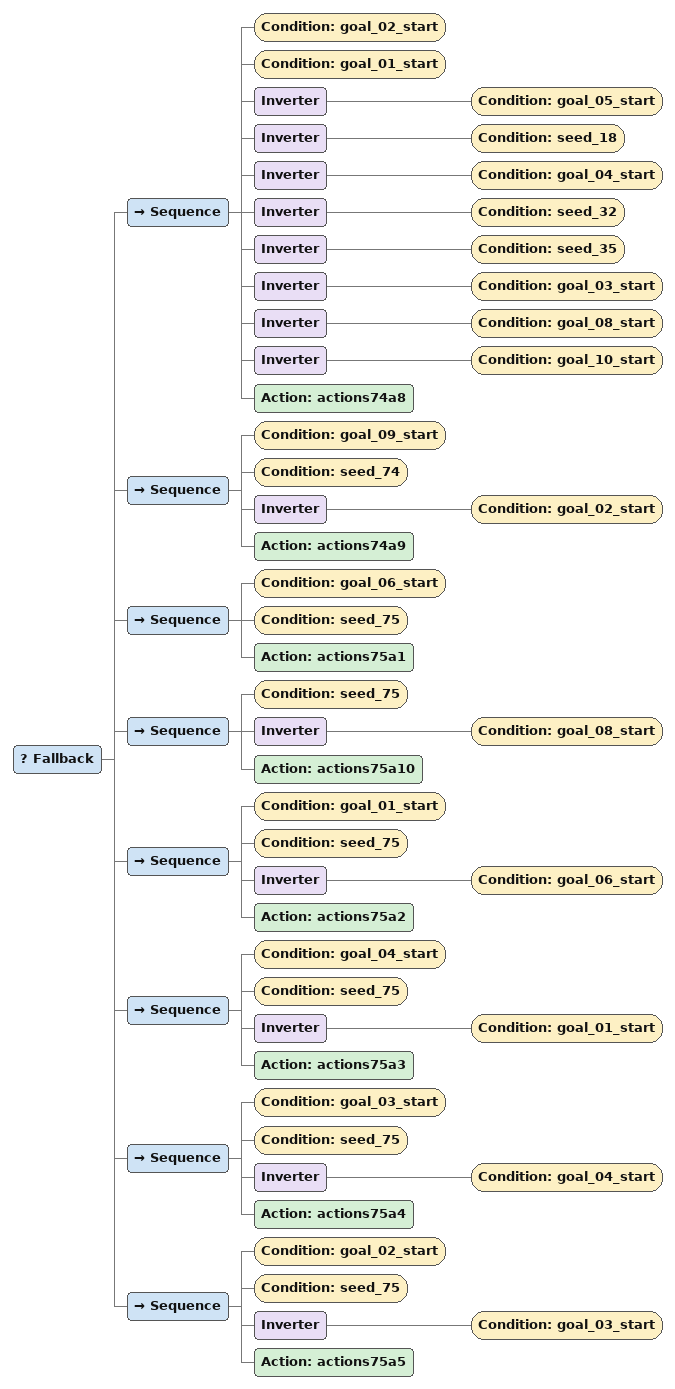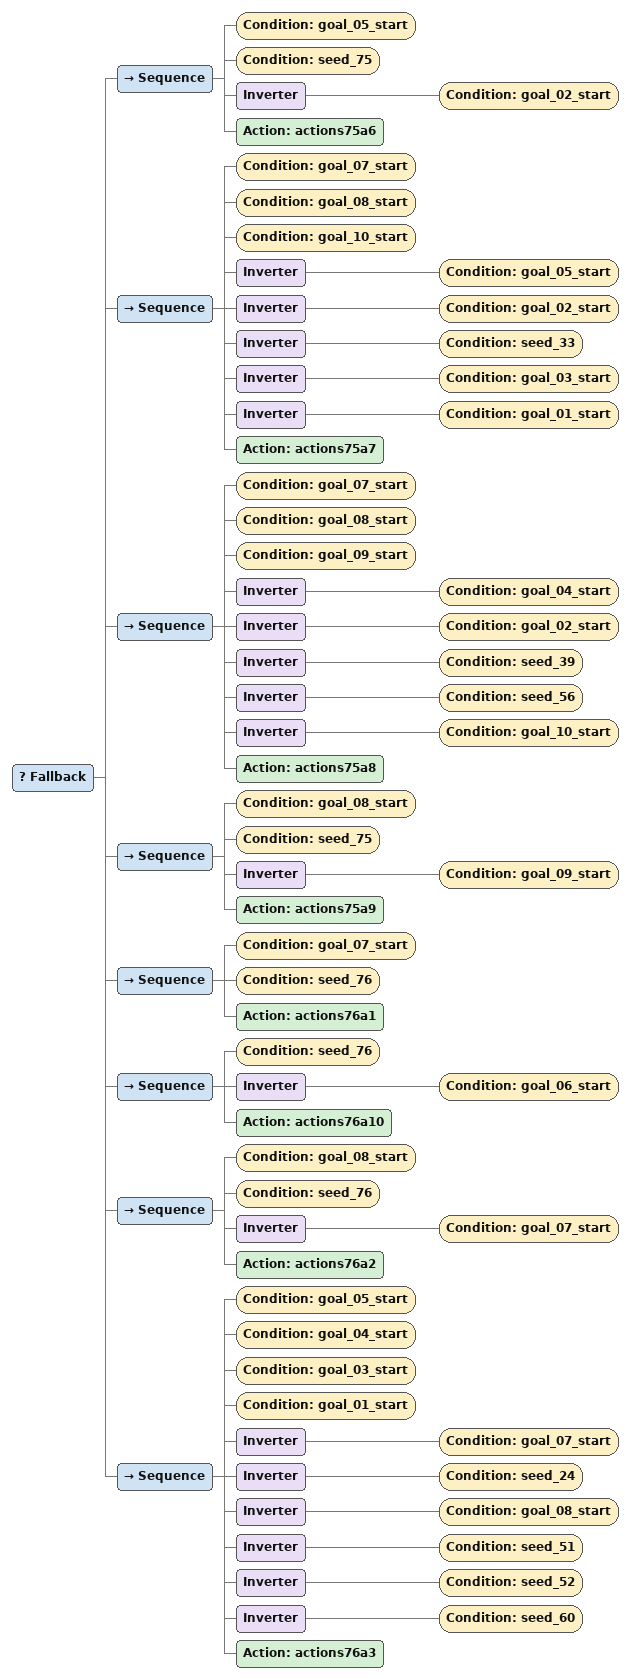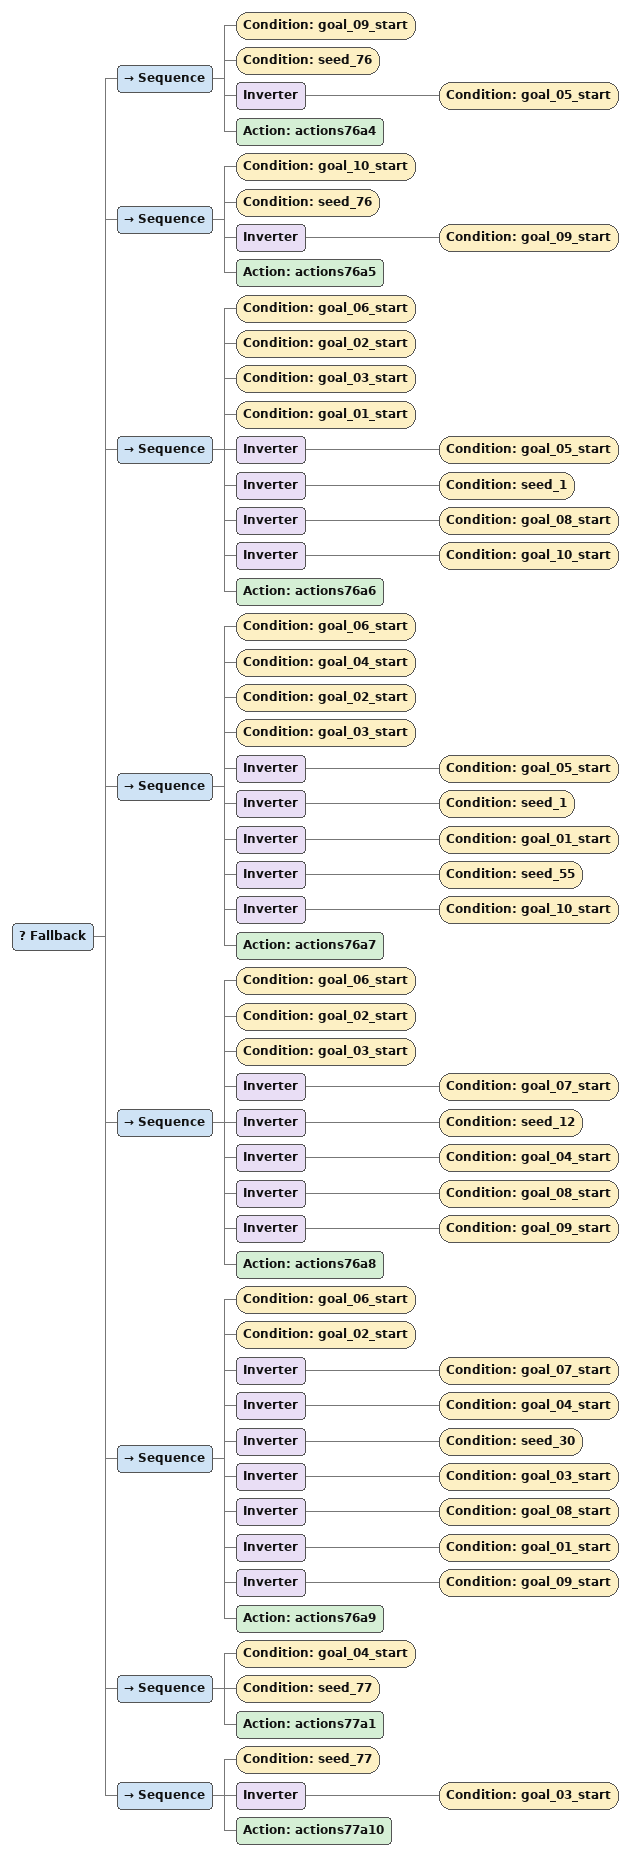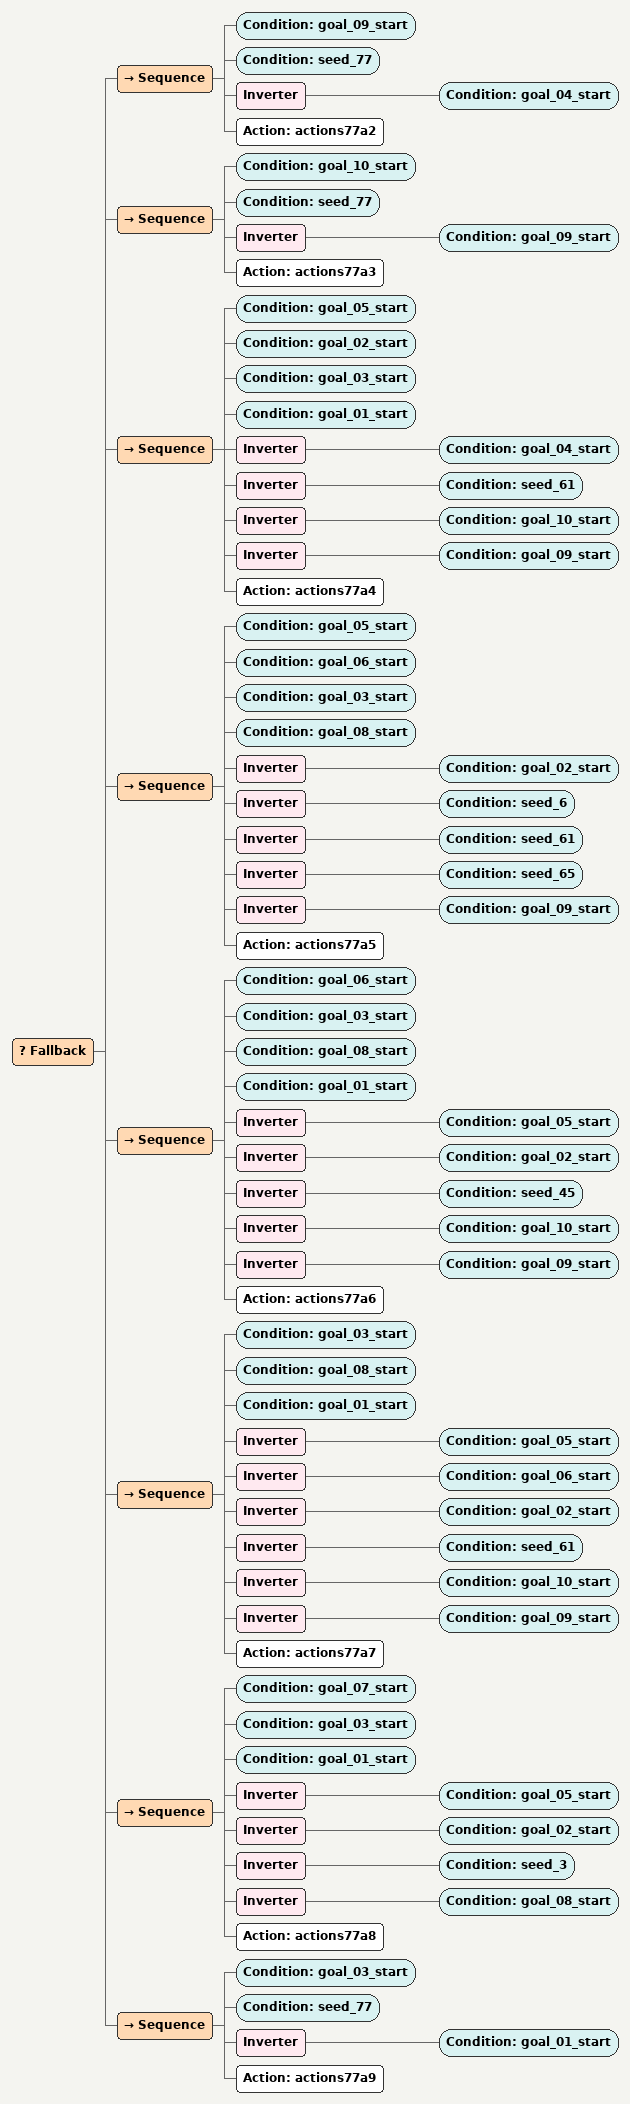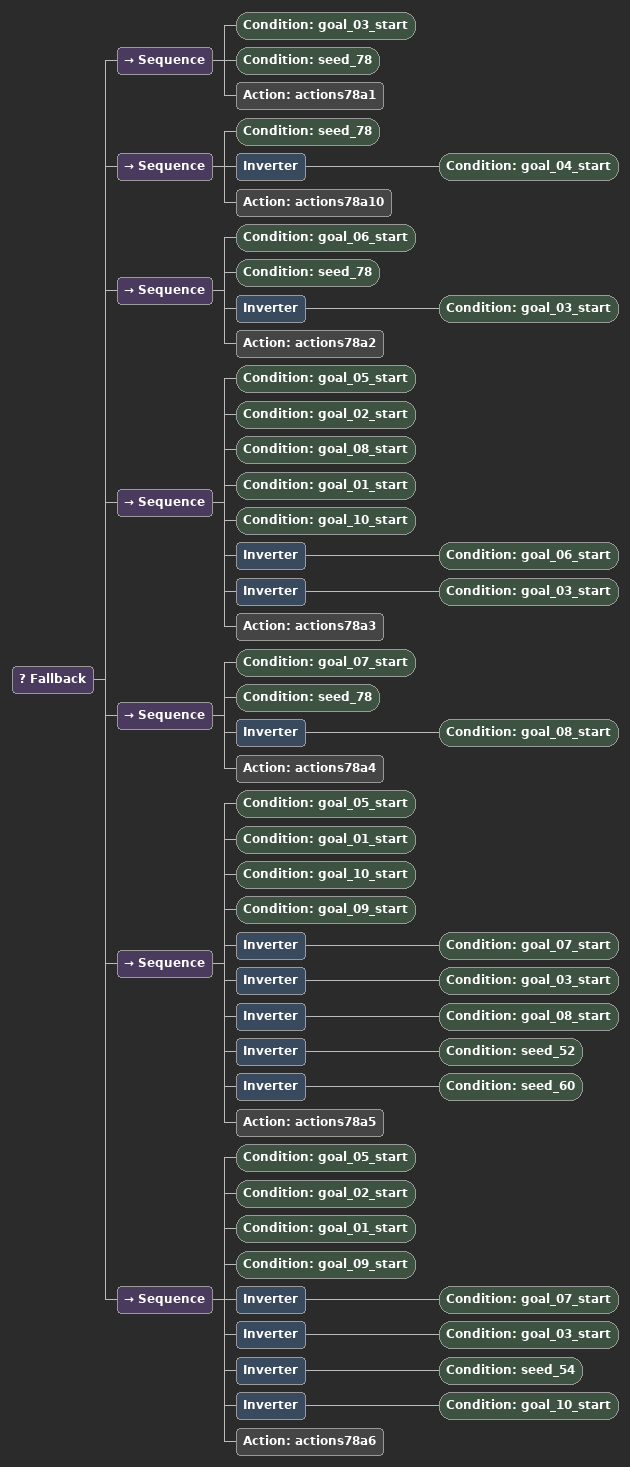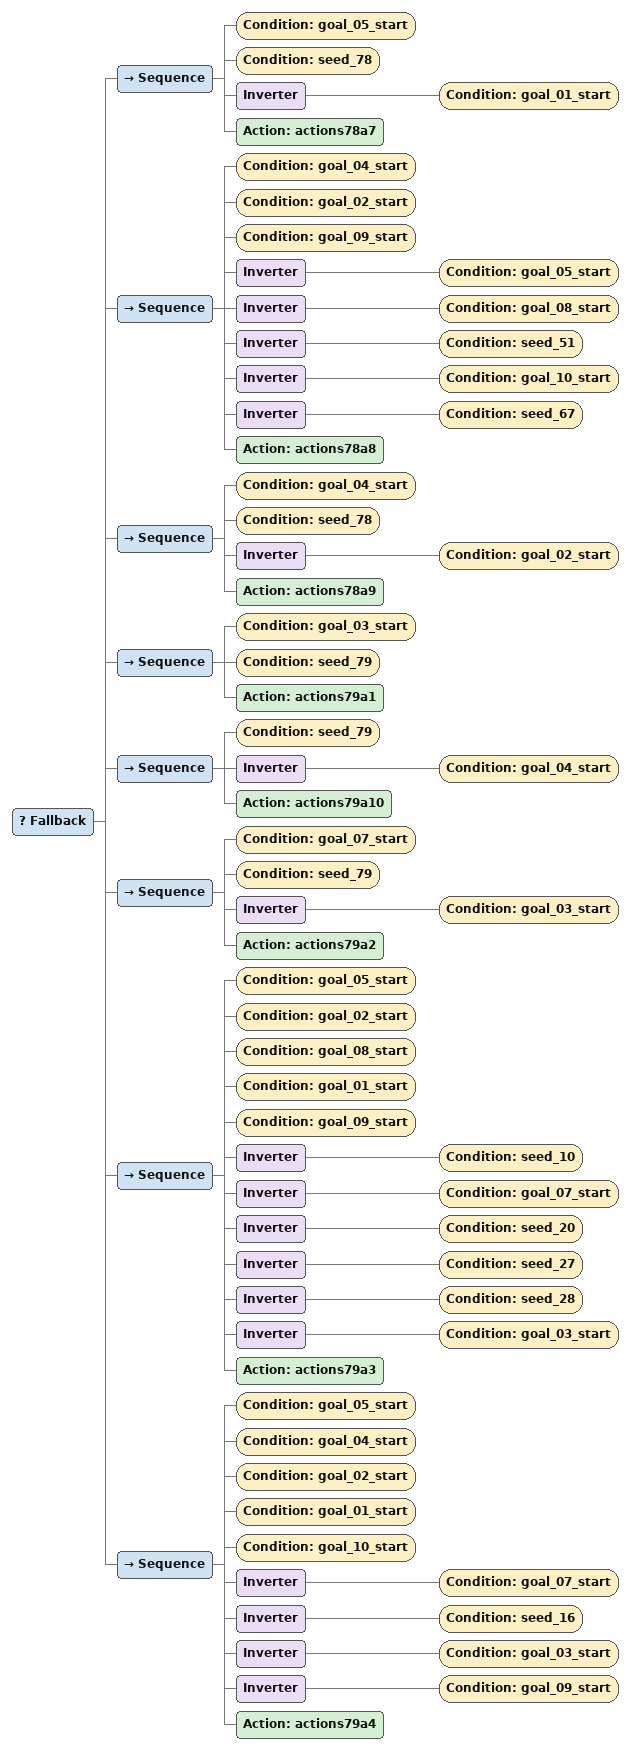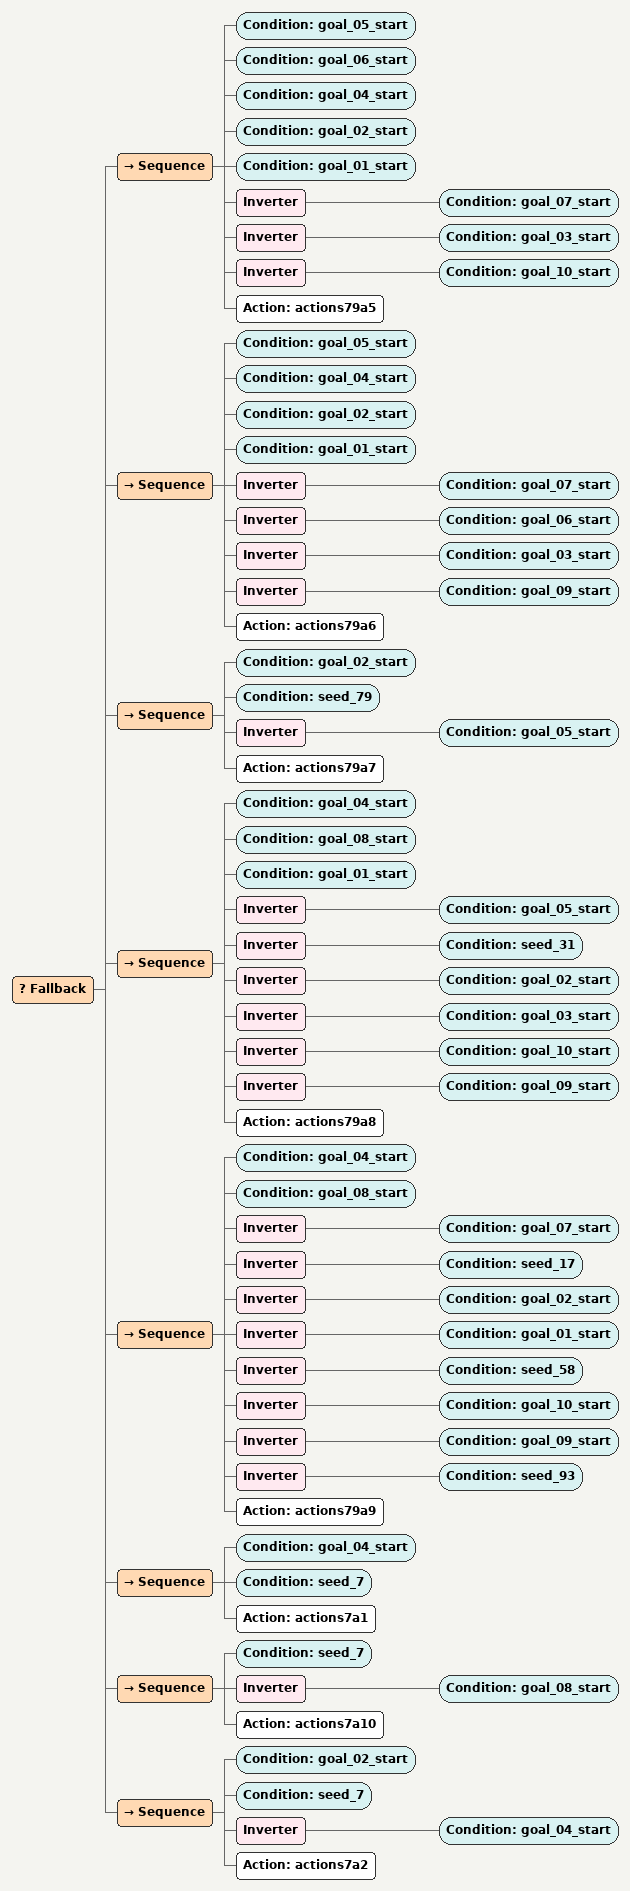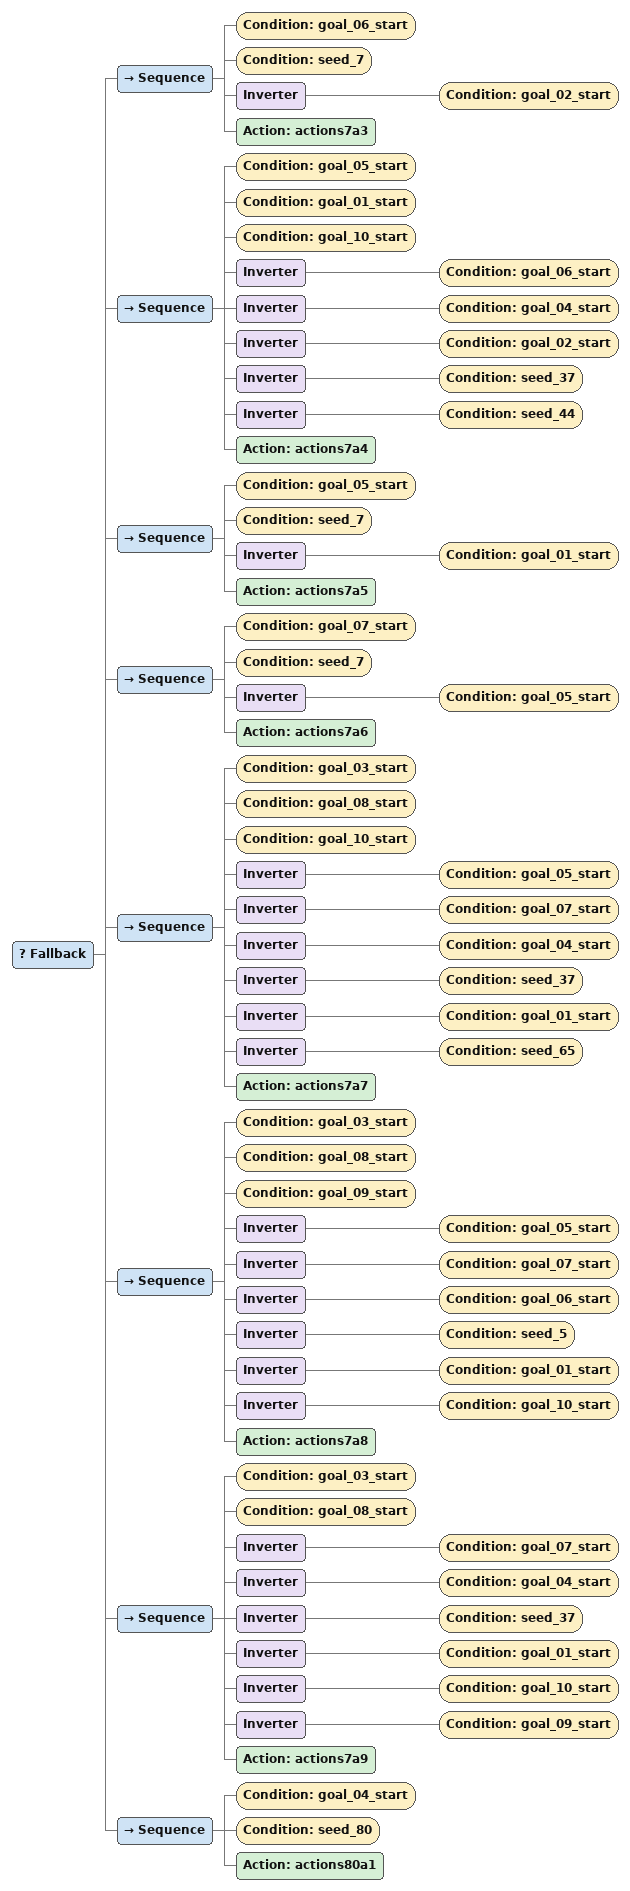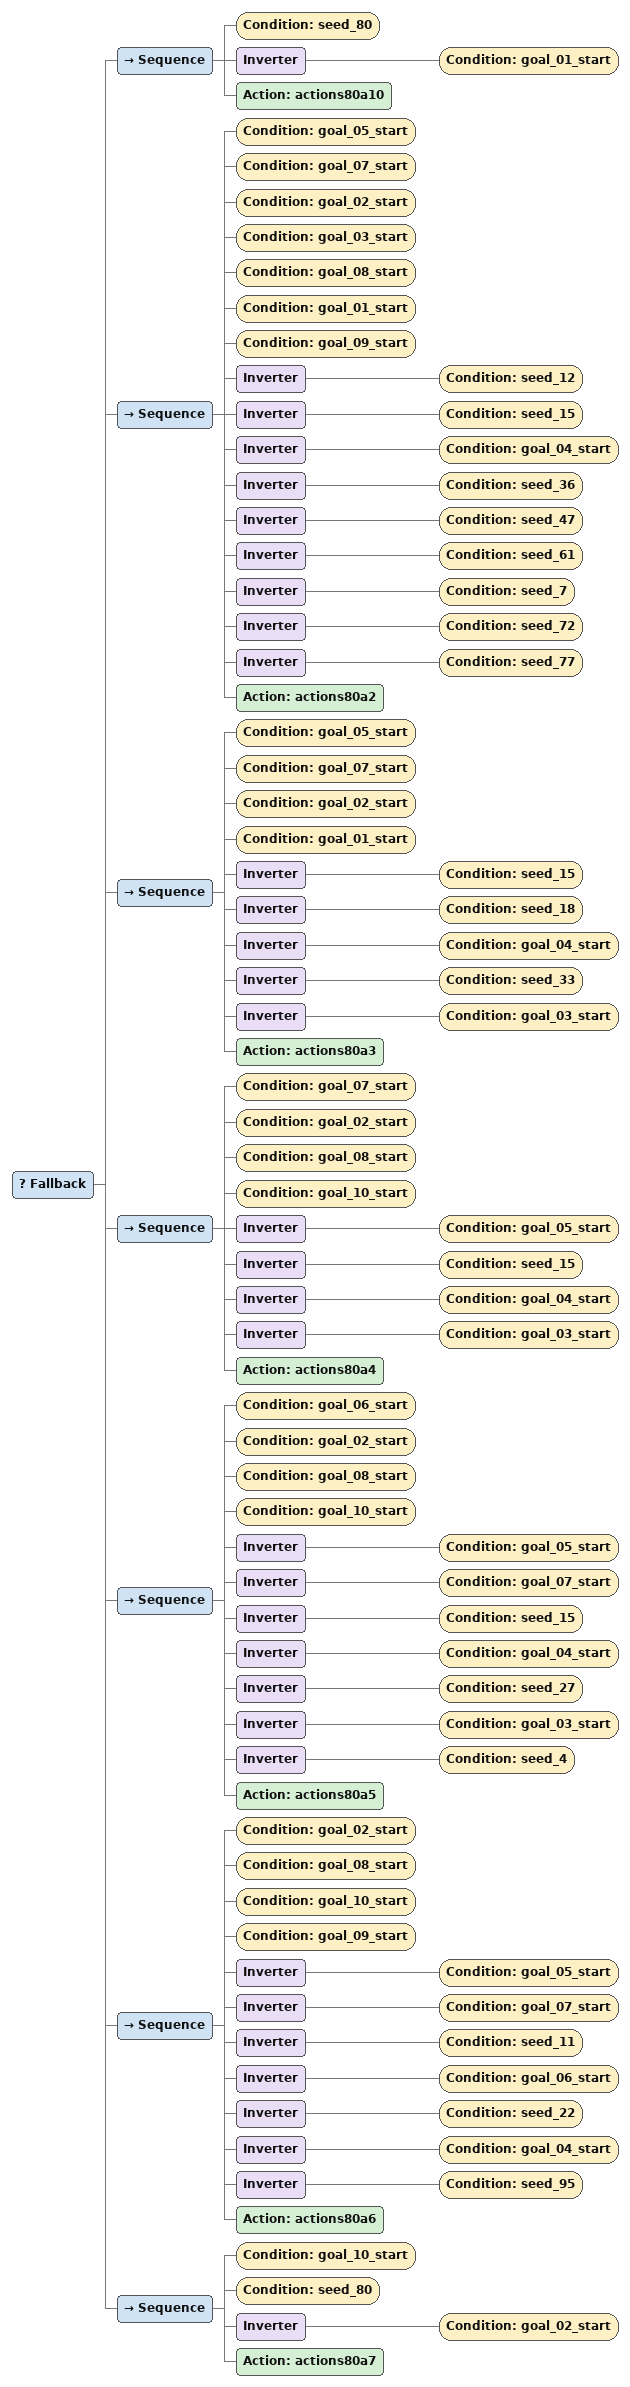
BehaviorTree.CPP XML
<Fallback>
      <Sequence>
        <Condition ID="goal_02_start"/>
        <Condition ID="goal_01_start"/>
        <Inverter>
          <Condition ID="goal_05_start"/>
        </Inverter>
        <Inverter>
          <Condition ID="seed_18"/>
        </Inverter>
        <Inverter>
          <Condition ID="goal_04_start"/>
        </Inverter>
        <Inverter>
          <Condition ID="seed_32"/>
        </Inverter>
        <Inverter>
          <Condition ID="seed_35"/>
        </Inverter>
        <Inverter>
          <Condition ID="goal_03_start"/>
        </Inverter>
        <Inverter>
          <Condition ID="goal_08_start"/>
        </Inverter>
        <Inverter>
          <Condition ID="goal_10_start"/>
        </Inverter>
        <Action ID="actions74a8"/>
      </Sequence>
      <Sequence>
        <Condition ID="goal_09_start"/>
        <Condition ID="seed_74"/>
        <Inverter>
          <Condition ID="goal_02_start"/>
        </Inverter>
        <Action ID="actions74a9"/>
      </Sequence>
      <Sequence>
        <Condition ID="goal_06_start"/>
        <Condition ID="seed_75"/>
        <Action ID="actions75a1"/>
      </Sequence>
      <Sequence>
        <Condition ID="seed_75"/>
        <Inverter>
          <Condition ID="goal_08_start"/>
        </Inverter>
        <Action ID="actions75a10"/>
      </Sequence>
      <Sequence>
        <Condition ID="goal_01_start"/>
        <Condition ID="seed_75"/>
        <Inverter>
          <Condition ID="goal_06_start"/>
        </Inverter>
        <Action ID="actions75a2"/>
      </Sequence>
      <Sequence>
        <Condition ID="goal_04_start"/>
        <Condition ID="seed_75"/>
        <Inverter>
          <Condition ID="goal_01_start"/>
        </Inverter>
        <Action ID="actions75a3"/>
      </Sequence>
      <Sequence>
        <Condition ID="goal_03_start"/>
        <Condition ID="seed_75"/>
        <Inverter>
          <Condition ID="goal_04_start"/>
        </Inverter>
        <Action ID="actions75a4"/>
      </Sequence>
      <Sequence>
        <Condition ID="goal_02_start"/>
        <Condition ID="seed_75"/>
        <Inverter>
          <Condition ID="goal_03_start"/>
        </Inverter>
        <Action ID="actions75a5"/>
      </Sequence>
</Fallback>

<Fallback>
      <Sequence>
        <Condition ID="goal_05_start"/>
        <Condition ID="seed_75"/>
        <Inverter>
          <Condition ID="goal_02_start"/>
        </Inverter>
        <Action ID="actions75a6"/>
      </Sequence>
      <Sequence>
        <Condition ID="goal_07_start"/>
        <Condition ID="goal_08_start"/>
        <Condition ID="goal_10_start"/>
        <Inverter>
          <Condition ID="goal_05_start"/>
        </Inverter>
        <Inverter>
          <Condition ID="goal_02_start"/>
        </Inverter>
        <Inverter>
          <Condition ID="seed_33"/>
        </Inverter>
        <Inverter>
          <Condition ID="goal_03_start"/>
        </Inverter>
        <Inverter>
          <Condition ID="goal_01_start"/>
        </Inverter>
        <Action ID="actions75a7"/>
      </Sequence>
      <Sequence>
        <Condition ID="goal_07_start"/>
        <Condition ID="goal_08_start"/>
        <Condition ID="goal_09_start"/>
        <Inverter>
          <Condition ID="goal_04_start"/>
        </Inverter>
        <Inverter>
          <Condition ID="goal_02_start"/>
        </Inverter>
        <Inverter>
          <Condition ID="seed_39"/>
        </Inverter>
        <Inverter>
          <Condition ID="seed_56"/>
        </Inverter>
        <Inverter>
          <Condition ID="goal_10_start"/>
        </Inverter>
        <Action ID="actions75a8"/>
      </Sequence>
      <Sequence>
        <Condition ID="goal_08_start"/>
        <Condition ID="seed_75"/>
        <Inverter>
          <Condition ID="goal_09_start"/>
        </Inverter>
        <Action ID="actions75a9"/>
      </Sequence>
      <Sequence>
        <Condition ID="goal_07_start"/>
        <Condition ID="seed_76"/>
        <Action ID="actions76a1"/>
      </Sequence>
      <Sequence>
        <Condition ID="seed_76"/>
        <Inverter>
          <Condition ID="goal_06_start"/>
        </Inverter>
        <Action ID="actions76a10"/>
      </Sequence>
      <Sequence>
        <Condition ID="goal_08_start"/>
        <Condition ID="seed_76"/>
        <Inverter>
          <Condition ID="goal_07_start"/>
        </Inverter>
        <Action ID="actions76a2"/>
      </Sequence>
      <Sequence>
        <Condition ID="goal_05_start"/>
        <Condition ID="goal_04_start"/>
        <Condition ID="goal_03_start"/>
        <Condition ID="goal_01_start"/>
        <Inverter>
          <Condition ID="goal_07_start"/>
        </Inverter>
        <Inverter>
          <Condition ID="seed_24"/>
        </Inverter>
        <Inverter>
          <Condition ID="goal_08_start"/>
        </Inverter>
        <Inverter>
          <Condition ID="seed_51"/>
        </Inverter>
        <Inverter>
          <Condition ID="seed_52"/>
        </Inverter>
        <Inverter>
          <Condition ID="seed_60"/>
        </Inverter>
        <Action ID="actions76a3"/>
      </Sequence>
</Fallback>

<Fallback>
      <Sequence>
        <Condition ID="goal_09_start"/>
        <Condition ID="seed_76"/>
        <Inverter>
          <Condition ID="goal_05_start"/>
        </Inverter>
        <Action ID="actions76a4"/>
      </Sequence>
      <Sequence>
        <Condition ID="goal_10_start"/>
        <Condition ID="seed_76"/>
        <Inverter>
          <Condition ID="goal_09_start"/>
        </Inverter>
        <Action ID="actions76a5"/>
      </Sequence>
      <Sequence>
        <Condition ID="goal_06_start"/>
        <Condition ID="goal_02_start"/>
        <Condition ID="goal_03_start"/>
        <Condition ID="goal_01_start"/>
        <Inverter>
          <Condition ID="goal_05_start"/>
        </Inverter>
        <Inverter>
          <Condition ID="seed_1"/>
        </Inverter>
        <Inverter>
          <Condition ID="goal_08_start"/>
        </Inverter>
        <Inverter>
          <Condition ID="goal_10_start"/>
        </Inverter>
        <Action ID="actions76a6"/>
      </Sequence>
      <Sequence>
        <Condition ID="goal_06_start"/>
        <Condition ID="goal_04_start"/>
        <Condition ID="goal_02_start"/>
        <Condition ID="goal_03_start"/>
        <Inverter>
          <Condition ID="goal_05_start"/>
        </Inverter>
        <Inverter>
          <Condition ID="seed_1"/>
        </Inverter>
        <Inverter>
          <Condition ID="goal_01_start"/>
        </Inverter>
        <Inverter>
          <Condition ID="seed_55"/>
        </Inverter>
        <Inverter>
          <Condition ID="goal_10_start"/>
        </Inverter>
        <Action ID="actions76a7"/>
      </Sequence>
      <Sequence>
        <Condition ID="goal_06_start"/>
        <Condition ID="goal_02_start"/>
        <Condition ID="goal_03_start"/>
        <Inverter>
          <Condition ID="goal_07_start"/>
        </Inverter>
        <Inverter>
          <Condition ID="seed_12"/>
        </Inverter>
        <Inverter>
          <Condition ID="goal_04_start"/>
        </Inverter>
        <Inverter>
          <Condition ID="goal_08_start"/>
        </Inverter>
        <Inverter>
          <Condition ID="goal_09_start"/>
        </Inverter>
        <Action ID="actions76a8"/>
      </Sequence>
      <Sequence>
        <Condition ID="goal_06_start"/>
        <Condition ID="goal_02_start"/>
        <Inverter>
          <Condition ID="goal_07_start"/>
        </Inverter>
        <Inverter>
          <Condition ID="goal_04_start"/>
        </Inverter>
        <Inverter>
          <Condition ID="seed_30"/>
        </Inverter>
        <Inverter>
          <Condition ID="goal_03_start"/>
        </Inverter>
        <Inverter>
          <Condition ID="goal_08_start"/>
        </Inverter>
        <Inverter>
          <Condition ID="goal_01_start"/>
        </Inverter>
        <Inverter>
          <Condition ID="goal_09_start"/>
        </Inverter>
        <Action ID="actions76a9"/>
      </Sequence>
      <Sequence>
        <Condition ID="goal_04_start"/>
        <Condition ID="seed_77"/>
        <Action ID="actions77a1"/>
      </Sequence>
      <Sequence>
        <Condition ID="seed_77"/>
        <Inverter>
          <Condition ID="goal_03_start"/>
        </Inverter>
        <Action ID="actions77a10"/>
      </Sequence>
</Fallback>

<Fallback>
      <Sequence>
        <Condition ID="goal_09_start"/>
        <Condition ID="seed_77"/>
        <Inverter>
          <Condition ID="goal_04_start"/>
        </Inverter>
        <Action ID="actions77a2"/>
      </Sequence>
      <Sequence>
        <Condition ID="goal_10_start"/>
        <Condition ID="seed_77"/>
        <Inverter>
          <Condition ID="goal_09_start"/>
        </Inverter>
        <Action ID="actions77a3"/>
      </Sequence>
      <Sequence>
        <Condition ID="goal_05_start"/>
        <Condition ID="goal_02_start"/>
        <Condition ID="goal_03_start"/>
        <Condition ID="goal_01_start"/>
        <Inverter>
          <Condition ID="goal_04_start"/>
        </Inverter>
        <Inverter>
          <Condition ID="seed_61"/>
        </Inverter>
        <Inverter>
          <Condition ID="goal_10_start"/>
        </Inverter>
        <Inverter>
          <Condition ID="goal_09_start"/>
        </Inverter>
        <Action ID="actions77a4"/>
      </Sequence>
      <Sequence>
        <Condition ID="goal_05_start"/>
        <Condition ID="goal_06_start"/>
        <Condition ID="goal_03_start"/>
        <Condition ID="goal_08_start"/>
        <Inverter>
          <Condition ID="goal_02_start"/>
        </Inverter>
        <Inverter>
          <Condition ID="seed_6"/>
        </Inverter>
        <Inverter>
          <Condition ID="seed_61"/>
        </Inverter>
        <Inverter>
          <Condition ID="seed_65"/>
        </Inverter>
        <Inverter>
          <Condition ID="goal_09_start"/>
        </Inverter>
        <Action ID="actions77a5"/>
      </Sequence>
      <Sequence>
        <Condition ID="goal_06_start"/>
        <Condition ID="goal_03_start"/>
        <Condition ID="goal_08_start"/>
        <Condition ID="goal_01_start"/>
        <Inverter>
          <Condition ID="goal_05_start"/>
        </Inverter>
        <Inverter>
          <Condition ID="goal_02_start"/>
        </Inverter>
        <Inverter>
          <Condition ID="seed_45"/>
        </Inverter>
        <Inverter>
          <Condition ID="goal_10_start"/>
        </Inverter>
        <Inverter>
          <Condition ID="goal_09_start"/>
        </Inverter>
        <Action ID="actions77a6"/>
      </Sequence>
      <Sequence>
        <Condition ID="goal_03_start"/>
        <Condition ID="goal_08_start"/>
        <Condition ID="goal_01_start"/>
        <Inverter>
          <Condition ID="goal_05_start"/>
        </Inverter>
        <Inverter>
          <Condition ID="goal_06_start"/>
        </Inverter>
        <Inverter>
          <Condition ID="goal_02_start"/>
        </Inverter>
        <Inverter>
          <Condition ID="seed_61"/>
        </Inverter>
        <Inverter>
          <Condition ID="goal_10_start"/>
        </Inverter>
        <Inverter>
          <Condition ID="goal_09_start"/>
        </Inverter>
        <Action ID="actions77a7"/>
      </Sequence>
      <Sequence>
        <Condition ID="goal_07_start"/>
        <Condition ID="goal_03_start"/>
        <Condition ID="goal_01_start"/>
        <Inverter>
          <Condition ID="goal_05_start"/>
        </Inverter>
        <Inverter>
          <Condition ID="goal_02_start"/>
        </Inverter>
        <Inverter>
          <Condition ID="seed_3"/>
        </Inverter>
        <Inverter>
          <Condition ID="goal_08_start"/>
        </Inverter>
        <Action ID="actions77a8"/>
      </Sequence>
      <Sequence>
        <Condition ID="goal_03_start"/>
        <Condition ID="seed_77"/>
        <Inverter>
          <Condition ID="goal_01_start"/>
        </Inverter>
        <Action ID="actions77a9"/>
      </Sequence>
</Fallback>

<Fallback>
      <Sequence>
        <Condition ID="goal_03_start"/>
        <Condition ID="seed_78"/>
        <Action ID="actions78a1"/>
      </Sequence>
      <Sequence>
        <Condition ID="seed_78"/>
        <Inverter>
          <Condition ID="goal_04_start"/>
        </Inverter>
        <Action ID="actions78a10"/>
      </Sequence>
      <Sequence>
        <Condition ID="goal_06_start"/>
        <Condition ID="seed_78"/>
        <Inverter>
          <Condition ID="goal_03_start"/>
        </Inverter>
        <Action ID="actions78a2"/>
      </Sequence>
      <Sequence>
        <Condition ID="goal_05_start"/>
        <Condition ID="goal_02_start"/>
        <Condition ID="goal_08_start"/>
        <Condition ID="goal_01_start"/>
        <Condition ID="goal_10_start"/>
        <Inverter>
          <Condition ID="goal_06_start"/>
        </Inverter>
        <Inverter>
          <Condition ID="goal_03_start"/>
        </Inverter>
        <Action ID="actions78a3"/>
      </Sequence>
      <Sequence>
        <Condition ID="goal_07_start"/>
        <Condition ID="seed_78"/>
        <Inverter>
          <Condition ID="goal_08_start"/>
        </Inverter>
        <Action ID="actions78a4"/>
      </Sequence>
      <Sequence>
        <Condition ID="goal_05_start"/>
        <Condition ID="goal_01_start"/>
        <Condition ID="goal_10_start"/>
        <Condition ID="goal_09_start"/>
        <Inverter>
          <Condition ID="goal_07_start"/>
        </Inverter>
        <Inverter>
          <Condition ID="goal_03_start"/>
        </Inverter>
        <Inverter>
          <Condition ID="goal_08_start"/>
        </Inverter>
        <Inverter>
          <Condition ID="seed_52"/>
        </Inverter>
        <Inverter>
          <Condition ID="seed_60"/>
        </Inverter>
        <Action ID="actions78a5"/>
      </Sequence>
      <Sequence>
        <Condition ID="goal_05_start"/>
        <Condition ID="goal_02_start"/>
        <Condition ID="goal_01_start"/>
        <Condition ID="goal_09_start"/>
        <Inverter>
          <Condition ID="goal_07_start"/>
        </Inverter>
        <Inverter>
          <Condition ID="goal_03_start"/>
        </Inverter>
        <Inverter>
          <Condition ID="seed_54"/>
        </Inverter>
        <Inverter>
          <Condition ID="goal_10_start"/>
        </Inverter>
        <Action ID="actions78a6"/>
      </Sequence>
</Fallback>

<Fallback>
      <Sequence>
        <Condition ID="goal_05_start"/>
        <Condition ID="seed_78"/>
        <Inverter>
          <Condition ID="goal_01_start"/>
        </Inverter>
        <Action ID="actions78a7"/>
      </Sequence>
      <Sequence>
        <Condition ID="goal_04_start"/>
        <Condition ID="goal_02_start"/>
        <Condition ID="goal_09_start"/>
        <Inverter>
          <Condition ID="goal_05_start"/>
        </Inverter>
        <Inverter>
          <Condition ID="goal_08_start"/>
        </Inverter>
        <Inverter>
          <Condition ID="seed_51"/>
        </Inverter>
        <Inverter>
          <Condition ID="goal_10_start"/>
        </Inverter>
        <Inverter>
          <Condition ID="seed_67"/>
        </Inverter>
        <Action ID="actions78a8"/>
      </Sequence>
      <Sequence>
        <Condition ID="goal_04_start"/>
        <Condition ID="seed_78"/>
        <Inverter>
          <Condition ID="goal_02_start"/>
        </Inverter>
        <Action ID="actions78a9"/>
      </Sequence>
      <Sequence>
        <Condition ID="goal_03_start"/>
        <Condition ID="seed_79"/>
        <Action ID="actions79a1"/>
      </Sequence>
      <Sequence>
        <Condition ID="seed_79"/>
        <Inverter>
          <Condition ID="goal_04_start"/>
        </Inverter>
        <Action ID="actions79a10"/>
      </Sequence>
      <Sequence>
        <Condition ID="goal_07_start"/>
        <Condition ID="seed_79"/>
        <Inverter>
          <Condition ID="goal_03_start"/>
        </Inverter>
        <Action ID="actions79a2"/>
      </Sequence>
      <Sequence>
        <Condition ID="goal_05_start"/>
        <Condition ID="goal_02_start"/>
        <Condition ID="goal_08_start"/>
        <Condition ID="goal_01_start"/>
        <Condition ID="goal_09_start"/>
        <Inverter>
          <Condition ID="seed_10"/>
        </Inverter>
        <Inverter>
          <Condition ID="goal_07_start"/>
        </Inverter>
        <Inverter>
          <Condition ID="seed_20"/>
        </Inverter>
        <Inverter>
          <Condition ID="seed_27"/>
        </Inverter>
        <Inverter>
          <Condition ID="seed_28"/>
        </Inverter>
        <Inverter>
          <Condition ID="goal_03_start"/>
        </Inverter>
        <Action ID="actions79a3"/>
      </Sequence>
      <Sequence>
        <Condition ID="goal_05_start"/>
        <Condition ID="goal_04_start"/>
        <Condition ID="goal_02_start"/>
        <Condition ID="goal_01_start"/>
        <Condition ID="goal_10_start"/>
        <Inverter>
          <Condition ID="goal_07_start"/>
        </Inverter>
        <Inverter>
          <Condition ID="seed_16"/>
        </Inverter>
        <Inverter>
          <Condition ID="goal_03_start"/>
        </Inverter>
        <Inverter>
          <Condition ID="goal_09_start"/>
        </Inverter>
        <Action ID="actions79a4"/>
      </Sequence>
</Fallback>

<Fallback>
      <Sequence>
        <Condition ID="goal_05_start"/>
        <Condition ID="goal_06_start"/>
        <Condition ID="goal_04_start"/>
        <Condition ID="goal_02_start"/>
        <Condition ID="goal_01_start"/>
        <Inverter>
          <Condition ID="goal_07_start"/>
        </Inverter>
        <Inverter>
          <Condition ID="goal_03_start"/>
        </Inverter>
        <Inverter>
          <Condition ID="goal_10_start"/>
        </Inverter>
        <Action ID="actions79a5"/>
      </Sequence>
      <Sequence>
        <Condition ID="goal_05_start"/>
        <Condition ID="goal_04_start"/>
        <Condition ID="goal_02_start"/>
        <Condition ID="goal_01_start"/>
        <Inverter>
          <Condition ID="goal_07_start"/>
        </Inverter>
        <Inverter>
          <Condition ID="goal_06_start"/>
        </Inverter>
        <Inverter>
          <Condition ID="goal_03_start"/>
        </Inverter>
        <Inverter>
          <Condition ID="goal_09_start"/>
        </Inverter>
        <Action ID="actions79a6"/>
      </Sequence>
      <Sequence>
        <Condition ID="goal_02_start"/>
        <Condition ID="seed_79"/>
        <Inverter>
          <Condition ID="goal_05_start"/>
        </Inverter>
        <Action ID="actions79a7"/>
      </Sequence>
      <Sequence>
        <Condition ID="goal_04_start"/>
        <Condition ID="goal_08_start"/>
        <Condition ID="goal_01_start"/>
        <Inverter>
          <Condition ID="goal_05_start"/>
        </Inverter>
        <Inverter>
          <Condition ID="seed_31"/>
        </Inverter>
        <Inverter>
          <Condition ID="goal_02_start"/>
        </Inverter>
        <Inverter>
          <Condition ID="goal_03_start"/>
        </Inverter>
        <Inverter>
          <Condition ID="goal_10_start"/>
        </Inverter>
        <Inverter>
          <Condition ID="goal_09_start"/>
        </Inverter>
        <Action ID="actions79a8"/>
      </Sequence>
      <Sequence>
        <Condition ID="goal_04_start"/>
        <Condition ID="goal_08_start"/>
        <Inverter>
          <Condition ID="goal_07_start"/>
        </Inverter>
        <Inverter>
          <Condition ID="seed_17"/>
        </Inverter>
        <Inverter>
          <Condition ID="goal_02_start"/>
        </Inverter>
        <Inverter>
          <Condition ID="goal_01_start"/>
        </Inverter>
        <Inverter>
          <Condition ID="seed_58"/>
        </Inverter>
        <Inverter>
          <Condition ID="goal_10_start"/>
        </Inverter>
        <Inverter>
          <Condition ID="goal_09_start"/>
        </Inverter>
        <Inverter>
          <Condition ID="seed_93"/>
        </Inverter>
        <Action ID="actions79a9"/>
      </Sequence>
      <Sequence>
        <Condition ID="goal_04_start"/>
        <Condition ID="seed_7"/>
        <Action ID="actions7a1"/>
      </Sequence>
      <Sequence>
        <Condition ID="seed_7"/>
        <Inverter>
          <Condition ID="goal_08_start"/>
        </Inverter>
        <Action ID="actions7a10"/>
      </Sequence>
      <Sequence>
        <Condition ID="goal_02_start"/>
        <Condition ID="seed_7"/>
        <Inverter>
          <Condition ID="goal_04_start"/>
        </Inverter>
        <Action ID="actions7a2"/>
      </Sequence>
</Fallback>

<Fallback>
      <Sequence>
        <Condition ID="goal_06_start"/>
        <Condition ID="seed_7"/>
        <Inverter>
          <Condition ID="goal_02_start"/>
        </Inverter>
        <Action ID="actions7a3"/>
      </Sequence>
      <Sequence>
        <Condition ID="goal_05_start"/>
        <Condition ID="goal_01_start"/>
        <Condition ID="goal_10_start"/>
        <Inverter>
          <Condition ID="goal_06_start"/>
        </Inverter>
        <Inverter>
          <Condition ID="goal_04_start"/>
        </Inverter>
        <Inverter>
          <Condition ID="goal_02_start"/>
        </Inverter>
        <Inverter>
          <Condition ID="seed_37"/>
        </Inverter>
        <Inverter>
          <Condition ID="seed_44"/>
        </Inverter>
        <Action ID="actions7a4"/>
      </Sequence>
      <Sequence>
        <Condition ID="goal_05_start"/>
        <Condition ID="seed_7"/>
        <Inverter>
          <Condition ID="goal_01_start"/>
        </Inverter>
        <Action ID="actions7a5"/>
      </Sequence>
      <Sequence>
        <Condition ID="goal_07_start"/>
        <Condition ID="seed_7"/>
        <Inverter>
          <Condition ID="goal_05_start"/>
        </Inverter>
        <Action ID="actions7a6"/>
      </Sequence>
      <Sequence>
        <Condition ID="goal_03_start"/>
        <Condition ID="goal_08_start"/>
        <Condition ID="goal_10_start"/>
        <Inverter>
          <Condition ID="goal_05_start"/>
        </Inverter>
        <Inverter>
          <Condition ID="goal_07_start"/>
        </Inverter>
        <Inverter>
          <Condition ID="goal_04_start"/>
        </Inverter>
        <Inverter>
          <Condition ID="seed_37"/>
        </Inverter>
        <Inverter>
          <Condition ID="goal_01_start"/>
        </Inverter>
        <Inverter>
          <Condition ID="seed_65"/>
        </Inverter>
        <Action ID="actions7a7"/>
      </Sequence>
      <Sequence>
        <Condition ID="goal_03_start"/>
        <Condition ID="goal_08_start"/>
        <Condition ID="goal_09_start"/>
        <Inverter>
          <Condition ID="goal_05_start"/>
        </Inverter>
        <Inverter>
          <Condition ID="goal_07_start"/>
        </Inverter>
        <Inverter>
          <Condition ID="goal_06_start"/>
        </Inverter>
        <Inverter>
          <Condition ID="seed_5"/>
        </Inverter>
        <Inverter>
          <Condition ID="goal_01_start"/>
        </Inverter>
        <Inverter>
          <Condition ID="goal_10_start"/>
        </Inverter>
        <Action ID="actions7a8"/>
      </Sequence>
      <Sequence>
        <Condition ID="goal_03_start"/>
        <Condition ID="goal_08_start"/>
        <Inverter>
          <Condition ID="goal_07_start"/>
        </Inverter>
        <Inverter>
          <Condition ID="goal_04_start"/>
        </Inverter>
        <Inverter>
          <Condition ID="seed_37"/>
        </Inverter>
        <Inverter>
          <Condition ID="goal_01_start"/>
        </Inverter>
        <Inverter>
          <Condition ID="goal_10_start"/>
        </Inverter>
        <Inverter>
          <Condition ID="goal_09_start"/>
        </Inverter>
        <Action ID="actions7a9"/>
      </Sequence>
      <Sequence>
        <Condition ID="goal_04_start"/>
        <Condition ID="seed_80"/>
        <Action ID="actions80a1"/>
      </Sequence>
</Fallback>

<Fallback>
      <Sequence>
        <Condition ID="seed_80"/>
        <Inverter>
          <Condition ID="goal_01_start"/>
        </Inverter>
        <Action ID="actions80a10"/>
      </Sequence>
      <Sequence>
        <Condition ID="goal_05_start"/>
        <Condition ID="goal_07_start"/>
        <Condition ID="goal_02_start"/>
        <Condition ID="goal_03_start"/>
        <Condition ID="goal_08_start"/>
        <Condition ID="goal_01_start"/>
        <Condition ID="goal_09_start"/>
        <Inverter>
          <Condition ID="seed_12"/>
        </Inverter>
        <Inverter>
          <Condition ID="seed_15"/>
        </Inverter>
        <Inverter>
          <Condition ID="goal_04_start"/>
        </Inverter>
        <Inverter>
          <Condition ID="seed_36"/>
        </Inverter>
        <Inverter>
          <Condition ID="seed_47"/>
        </Inverter>
        <Inverter>
          <Condition ID="seed_61"/>
        </Inverter>
        <Inverter>
          <Condition ID="seed_7"/>
        </Inverter>
        <Inverter>
          <Condition ID="seed_72"/>
        </Inverter>
        <Inverter>
          <Condition ID="seed_77"/>
        </Inverter>
        <Action ID="actions80a2"/>
      </Sequence>
      <Sequence>
        <Condition ID="goal_05_start"/>
        <Condition ID="goal_07_start"/>
        <Condition ID="goal_02_start"/>
        <Condition ID="goal_01_start"/>
        <Inverter>
          <Condition ID="seed_15"/>
        </Inverter>
        <Inverter>
          <Condition ID="seed_18"/>
        </Inverter>
        <Inverter>
          <Condition ID="goal_04_start"/>
        </Inverter>
        <Inverter>
          <Condition ID="seed_33"/>
        </Inverter>
        <Inverter>
          <Condition ID="goal_03_start"/>
        </Inverter>
        <Action ID="actions80a3"/>
      </Sequence>
      <Sequence>
        <Condition ID="goal_07_start"/>
        <Condition ID="goal_02_start"/>
        <Condition ID="goal_08_start"/>
        <Condition ID="goal_10_start"/>
        <Inverter>
          <Condition ID="goal_05_start"/>
        </Inverter>
        <Inverter>
          <Condition ID="seed_15"/>
        </Inverter>
        <Inverter>
          <Condition ID="goal_04_start"/>
        </Inverter>
        <Inverter>
          <Condition ID="goal_03_start"/>
        </Inverter>
        <Action ID="actions80a4"/>
      </Sequence>
      <Sequence>
        <Condition ID="goal_06_start"/>
        <Condition ID="goal_02_start"/>
        <Condition ID="goal_08_start"/>
        <Condition ID="goal_10_start"/>
        <Inverter>
          <Condition ID="goal_05_start"/>
        </Inverter>
        <Inverter>
          <Condition ID="goal_07_start"/>
        </Inverter>
        <Inverter>
          <Condition ID="seed_15"/>
        </Inverter>
        <Inverter>
          <Condition ID="goal_04_start"/>
        </Inverter>
        <Inverter>
          <Condition ID="seed_27"/>
        </Inverter>
        <Inverter>
          <Condition ID="goal_03_start"/>
        </Inverter>
        <Inverter>
          <Condition ID="seed_4"/>
        </Inverter>
        <Action ID="actions80a5"/>
      </Sequence>
      <Sequence>
        <Condition ID="goal_02_start"/>
        <Condition ID="goal_08_start"/>
        <Condition ID="goal_10_start"/>
        <Condition ID="goal_09_start"/>
        <Inverter>
          <Condition ID="goal_05_start"/>
        </Inverter>
        <Inverter>
          <Condition ID="goal_07_start"/>
        </Inverter>
        <Inverter>
          <Condition ID="seed_11"/>
        </Inverter>
        <Inverter>
          <Condition ID="goal_06_start"/>
        </Inverter>
        <Inverter>
          <Condition ID="seed_22"/>
        </Inverter>
        <Inverter>
          <Condition ID="goal_04_start"/>
        </Inverter>
        <Inverter>
          <Condition ID="seed_95"/>
        </Inverter>
        <Action ID="actions80a6"/>
      </Sequence>
      <Sequence>
        <Condition ID="goal_10_start"/>
        <Condition ID="seed_80"/>
        <Inverter>
          <Condition ID="goal_02_start"/>
        </Inverter>
        <Action ID="actions80a7"/>
      </Sequence>
</Fallback>
